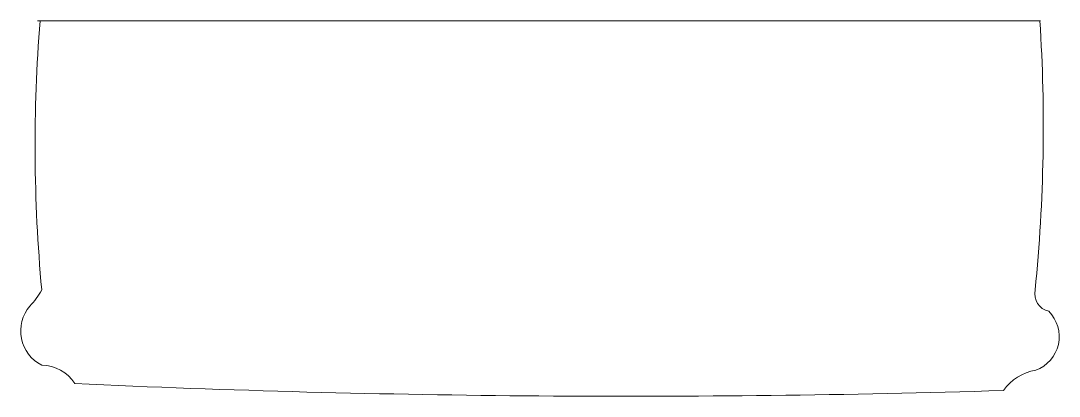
# Model space of a CAD drawing. Header units: millimetres. Extents: x 17 to 157, y 96 to 147.
import ezdxf

# ---------------------------------------------------------------- set-up
doc = ezdxf.new("R2010")
doc.units = ezdxf.units.MM
doc.layers.get('0').update_dxf_attribs({"lineweight": 18})

msp = doc.modelspace()

# ---------------------------------------------------------------- linework, layer by layer
msp.add_line((18.9, 146.87), (154.41, 146.87))
at = {"color": 7, "linetype": 'Continuous', "lineweight": 15}
for centre, radius, start, end in [((230, 129.99), 211.43, 175.4231, 185.2831), ((-66.63, 132.6), 221.44, 354.2786, 3.6931), ((9.01, 116.42), 12, 317.6043, 330.5717), ((156.08, 110), 2.42, 167.4672, 257.4672), ((21.79, 104.97), 5.16, 139.3404, 243.2365), ((152.13, 104.22), 4.83, 289.9969, 44.9374), ((19.4, 94.99), 5.38, 32.4614, 89.2181), ((155.03, 92.84), 6.96, 100.2912, 143.8142)]:
    msp.add_arc(centre, radius, start, end, dxfattribs=at)
msp.add_arc((98.77, 1737.51), 1641.35, 267.38651, 271.76796)

doc.saveas('drawing.dxf')
